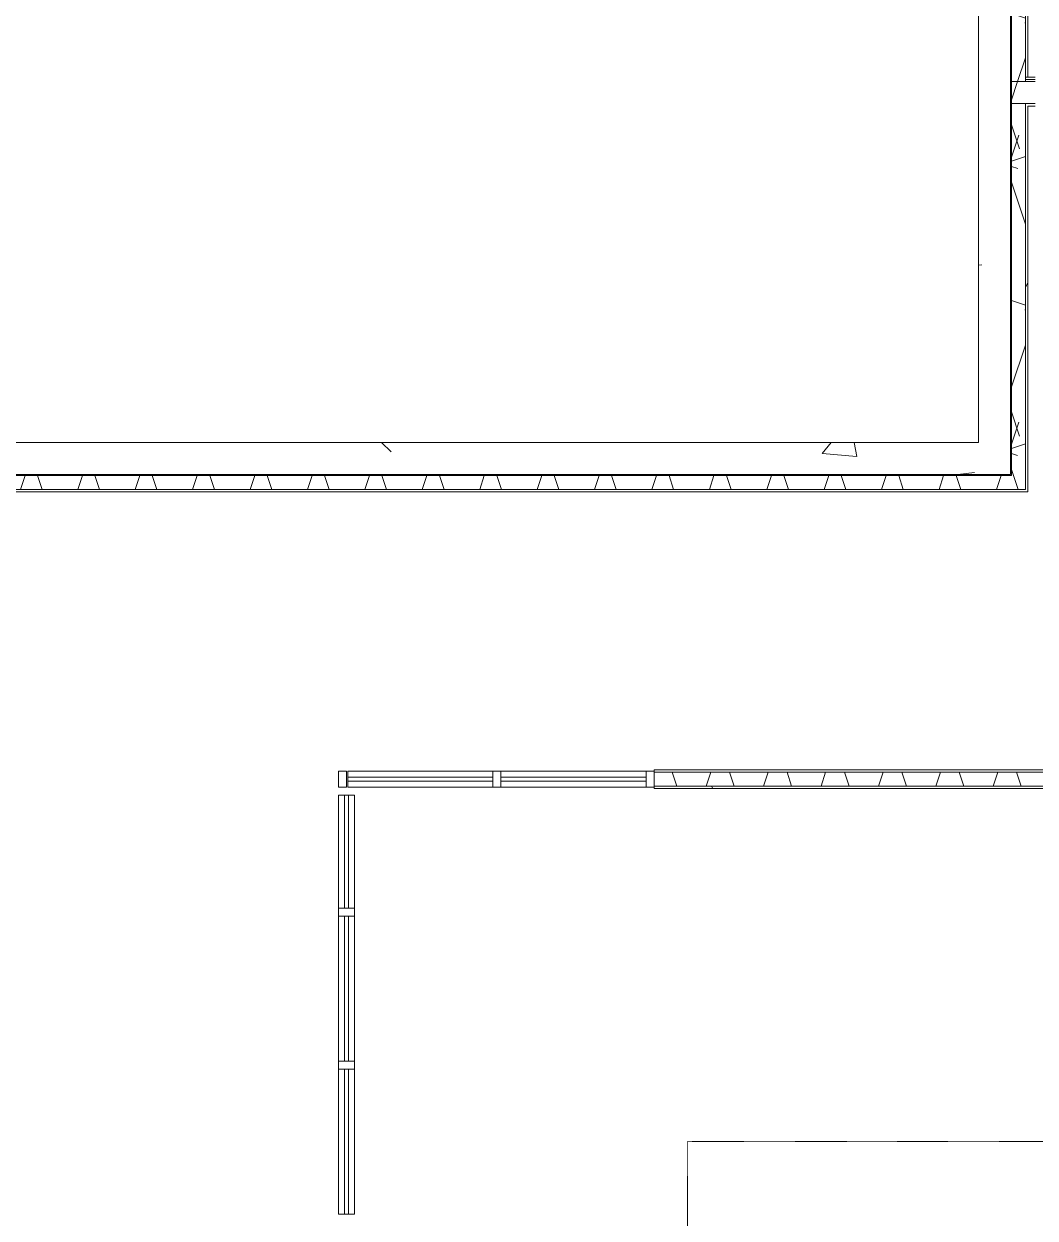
# Model space of a CAD drawing. Header units: inches. Extents: x -1551 to 2054, y 9767 to 12269.
# Drawn here: x 514 to 767.6, y 11361.7 to 11661.2 of the extents above; entities that cross this region are included whole.
import ezdxf

# ---------------------------------------------------------------- set-up
doc = ezdxf.new("R2010")
doc.units = ezdxf.units.IN
doc.header["$MEASUREMENT"] = 0
doc.linetypes.add('Dash', pattern=[0.25, 0.125, -0.125])
for name, color, linetype, lineweight in [('0-1', 7, 'Continuous', 5), ('0-2', 7, 'Continuous', 9), ('A-DOOR-1', 7, 'Continuous', 9), ('A-DOOR-HDLN-1', 5, 'Dash', 9), ('A-GLAZ-CURT', 52, 'Continuous', 9), ('A-GLAZ-CWMG', 51, 'Continuous', 9), ('A-WALL', 113, 'Continuous', 9), ('A-WALL-1', 7, 'Continuous', 9), ('A-WALL-PATT-1', 8, 'Continuous', 9), ('A-WALL-PATT-5', 111, 'Continuous', 9), ('I-WALL', 2, 'Continuous', 9)]:
    doc.layers.add(name, color=color, linetype=linetype, lineweight=lineweight)
pattern_1 = [(50, (0, 0), (103.28545, -9.0368), [10.8, -118.8]), (355, (0, 0), (-19.9797, 108.3155), [8.64, -95.04]), (100.451, (8.61, -0.75), (83.3065, 99.2783), [9.179, -100.964]), (46.184, (0, 28.8), (153.6832, -23.8353), [16.2, -178.2]), (96.636, (12.8, 26.81), (134.5904, 140.2742), [13.768, -151.447]), (351.184, (0, 28.8), (134.5915, 140.2725), [12.96, -142.56]), (21, (14.4, 21.6), (85.95435, -57.97756), [10.8, -118.8]), (326, (14.4, 21.6), (35.0378, 104.4212), [8.64, -95.04]), (71.451, (21.56, 16.77), (120.9926, 46.443), [9.179, -100.964]), (37.5, (0, 0), (1.75074, 47.93675), [4.752, -89.136, 4.752, -91.728, -95.4]), (37.5, (0, 0), (1.75074, 47.93675), [-190.368, 4.752, -90.648]), (7.5, (0, 0), (37.88179, 56.79546), [4.752, -50.256, 4.752, -86.976, -36.36]), (7.5, (0, 0), (37.88179, 56.79546), [-146.736, 4.752, -31.608]), (327.5, (-32.112, 0), (76.87036, -3.24809), [4.752, -31.248, 4.752, -107.568, -149.04]), (327.5, (-32.112, 0), (76.87036, -3.24809), [-148.32, 4.752, -144.288]), (317.5, (-46.51, 0), (83.9787, 14.41494), [4.752, -42.048, 4.752, -69.84, -105.84]), (317.5, (-46.51, 0), (83.9787, 14.41494), [-121.392, 4.752, -101.088])]
pattern_2 = [(0, (3964.78, 0), (115.2, 28.8), [4.752, -81.648, 4.752, -81.648, -460.8]), (0, (3964.78, 0), (115.2, 28.8), [-172.8, 4.752, -168.048, 4.752, -81.648, -201.6]), (0, (3964.78, 0), (115.2, 28.8), [-432, 4.752, -52.848, 4.752, -139.248]), (120, (4007.98, 14.4), (-82.54153, 85.366127), [4.752, -81.648, 4.752, -81.648, -460.8]), (120, (4007.98, 14.4), (-82.54153, 85.366127), [-172.8, 4.752, -168.048, 4.752, -81.648, -201.6]), (120, (4007.98, 14.4), (-82.54153, 85.366127), [-432, 4.752, -52.848, 4.752, -139.248]), (240, (4022.38, 72), (-32.65847, -114.166127), [4.752, -81.648, 4.752, -81.648, -460.8]), (240, (4022.38, 72), (-32.65847, -114.166127), [-172.8, 4.752, -168.048, 4.752, -81.648, -201.6]), (240, (4022.38, 72), (-32.65847, -114.166127), [-432, 4.752, -52.848, 4.752, -139.248])]
pattern_3 = [(161.57, (3966.5794, 1.8), (-14.4010124, -0.0012439), [0, -102.456, 11.376, 0]), (18.43, (3962.9794, 1.8), (-14.4010124, 0.0012439), [0, -102.456, 11.376, 0]), (108.43, (3966.5794, 1.8), (7.1973965, -36.003153), [34.146, -79.686]), (71.57, (3962.9794, 1.8), (7.1973965, 36.003153), [34.146, -79.686])]

# ---------------------------------------------------------------- blocks, each defined once
blk = doc.blocks.new('GLASS GARAGE DOOR B - DOOR AT COMMUNITY ROOM-3205847-KEY PLAN - 1ST FLOOR')
at = {"layer": 'A-DOOR-1'}
for p, q in [((3.72, 11.06), (4.72, 11.06)), ((3.72, 9.06), (3.72, 11.06)), ((3.72, 9.06), (3.72, 8.22)), ((4.72, 9.06), (3.72, 9.06)), ((4.72, 11.06), (4.72, 9.06)), ((4.72, 8.22), (4.72, 9.06)), ((127.28, 11.06), (128.28, 11.06)), ((127.28, 9.06), (127.28, 11.06)), ((127.28, 9.06), (127.28, 8.22)), ((128.28, 9.06), (127.28, 9.06)), ((128.28, 11.06), (128.28, 9.06)), ((128.28, 8.22), (128.28, 9.06)), ((5, 8.87), (127, 8.87)), ((5, 8.87), (5, 6.87)), ((127, 6.87), (5, 6.87)), ((127, 8.87), (127, 6.87))]:
    blk.add_line(p, q, dxfattribs=at)
at = {"layer": 'A-DOOR-HDLN-1'}
for p, q in [((129, 102.52), (3, 102.52)), ((3, 102.52), (3, 6.87)), ((129, 6.87), (129, 102.52)), ((3, 6.87), (129, 6.87))]:
    blk.add_line(p, q, dxfattribs=at)
blk = doc.blocks.new('CTR - 1st Phase - Shell_rvt-1-KEY PLAN - 1ST FLOOR')
at = {"layer": '0-2'}
blk.add_blockref('GLASS GARAGE DOOR B - DOOR AT COMMUNITY ROOM-3205847-KEY PLAN - 1ST FLOOR', (-3287.32, 11278.39), dxfattribs=at)
blk = doc.blocks.new('CTR - 1st Phase - Structure_rvt-1-KEY PLAN - 1ST FLOOR')
at = {"layer": 'A-WALL-PATT-1'}
h = blk.add_hatch(dxfattribs=at)
h.set_pattern_fill('FP_8', color=256, style=0, pattern_type=2)
h.set_pattern_definition(pattern_1)
h.paths.add_polyline_path([(-3211.32, 11548.19), (-3203.32, 11548.19), (-3203.44, 11783.07), (-3203.52, 11782.99), (-3211.32, 11782.99), (-3211.32, 11550.2)], flags=0)
h = blk.add_hatch(dxfattribs=at)
h.set_pattern_fill('FP_8', color=256, style=0, pattern_type=2)
h.set_pattern_definition(pattern_1)
h.paths.add_polyline_path([(-3211.32, 11548.19), (-3211.32, 11556.19), (-3490.32, 11556.19), (-3490.32, 11548.19), (-3261.55, 11548.19)], flags=0)
at = {"layer": 'A-WALL-1'}
for p, q in [((-3203.32, 11548.19), (-3203.32, 11783.19)), ((-3211.32, 11775.19), (-3211.32, 11556.19)), ((-3211.32, 11556.19), (-3490.32, 11556.19)), ((-3490.32, 11548.19), (-3211.32, 11548.19)), ((-3211.32, 11548.19), (-3203.32, 11548.19))]:
    blk.add_line(p, q, dxfattribs=at)
blk = doc.blocks.new('System Panel - SINGLE PANE - SAFETY GLAZING-2183543-KEY PLAN - 1ST FLOOR')
at = {"layer": 'A-GLAZ-CURT'}
for p, q in [((14.18, 0.5), (-14.18, 0.5)), ((-14.18, 0.5), (-14.18, -0.5)), ((14.18, -0.5), (14.18, 0.5)), ((-14.18, -0.5), (14.18, -0.5))]:
    blk.add_line(p, q, dxfattribs=at)
blk = doc.blocks.new('Rectangular Mullion - 2_ x 4_ - INTERIOR-2183534-KEY PLAN - 1ST FLOOR')
at = {"layer": 'A-GLAZ-CWMG'}
for p, q in [((-3371.87, 11467.79), (-3370.37, 11467.79)), ((-3371.87, 11439.43), (-3371.87, 11467.79)), ((-3369.37, 11467.79), (-3367.87, 11467.79)), ((-3367.87, 11439.43), (-3367.87, 11467.79))]:
    blk.add_line(p, q, dxfattribs=at)
blk = doc.blocks.new('System Panel - SINGLE PANE - SAFETY GLAZING-2183546-KEY PLAN - 1ST FLOOR')
at = {"layer": 'A-GLAZ-CURT'}
for p, q in [((18.1875, 0.5), (-18.1875, 0.5)), ((-18.1875, 0.5), (-18.1875, -0.5)), ((18.1875, -0.5), (18.1875, 0.5)), ((-18.1875, -0.5), (18.1875, -0.5))]:
    blk.add_line(p, q, dxfattribs=at)
blk = doc.blocks.new('Rectangular Mullion - 2_ x 4_ - INTERIOR-2183537-KEY PLAN - 1ST FLOOR')
at = {"layer": 'A-GLAZ-CWMG'}
for p, q in [((-3371.87, 11362.68), (-3371.87, 11399.05)), ((-3367.87, 11362.68), (-3367.87, 11399.05)), ((-3370.37, 11362.68), (-3371.87, 11362.68)), ((-3367.87, 11362.68), (-3369.37, 11362.68))]:
    blk.add_line(p, q, dxfattribs=at)
blk = doc.blocks.new('Rectangular Mullion - 2_ x 4_ - INTERIOR-2183539-KEY PLAN - 1ST FLOOR')
at = {"layer": 'A-GLAZ-CWMG'}
for p, q in [((-1, 2), (1, 2)), ((-1, -2), (-1, 2)), ((1, 2), (1, -2)), ((1, -2), (-1, -2))]:
    blk.add_line(p, q, dxfattribs=at)
blk = doc.blocks.new('Rectangular Mullion - 2_ x 4_ - INTERIOR-V18-KEY PLAN - 1ST FLOOR')
at = {"layer": 'A-GLAZ-CWMG'}
for p, q in [((-3371.87, 11401.05), (-3371.87, 11437.43)), ((-3367.87, 11401.05), (-3367.87, 11437.43))]:
    blk.add_line(p, q, dxfattribs=at)
blk = doc.blocks.new('Rectangular Mullion - 2_ x 4_ - INTERIOR-2179408-KEY PLAN - 1ST FLOOR')
at = {"layer": 'A-GLAZ-CWMG'}
for p, q in [((-2, 2), (0, 2)), ((-2, -2), (-2, 2)), ((0, 2), (0, -2)), ((0, -2), (-2, -2))]:
    blk.add_line(p, q, dxfattribs=at)
blk = doc.blocks.new('System Panel - SINGLE PANE - SAFETY GLAZING-2179331-KEY PLAN - 1ST FLOOR')
at = {"layer": 'A-GLAZ-CURT'}
for p, q in [((18.2, 0.5), (-18.2, 0.5)), ((-18.2, 0.5), (-18.2, -0.5)), ((18.2, -0.5), (18.2, 0.5)), ((-18.2, -0.5), (18.2, -0.5))]:
    blk.add_line(p, q, dxfattribs=at)
blk = doc.blocks.new('Rectangular Mullion - 2_ x 4_ - INTERIOR-2179404-KEY PLAN - 1ST FLOOR')
at = {"layer": 'A-GLAZ-CWMG'}
for p, q in [((-3369.51, 11472.29), (-3369.51, 11473.79)), ((-3369.51, 11473.79), (-3333.12, 11473.79)), ((-3369.51, 11469.79), (-3369.51, 11471.29)), ((-3369.51, 11469.79), (-3333.12, 11469.79))]:
    blk.add_line(p, q, dxfattribs=at)
blk = doc.blocks.new('Rectangular Mullion - 2_ x 4_ - INTERIOR-2179406-KEY PLAN - 1ST FLOOR')
at = {"layer": 'A-GLAZ-CWMG'}
for p, q in [((-1, 2), (1, 2)), ((-1, -2), (-1, 2)), ((1, 2), (1, -2)), ((1, -2), (-1, -2))]:
    blk.add_line(p, q, dxfattribs=at)
blk = doc.blocks.new('Rectangular Mullion - 2_ x 4_ - INTERIOR-2330184-KEY PLAN - 1ST FLOOR')
at = {"layer": 'A-GLAZ-CWMG'}
for p, q in [((0, 2), (-2, 2)), ((-2, 2), (-2, -2)), ((0, -2), (0, 2)), ((-2, -2), (0, -2))]:
    blk.add_line(p, q, dxfattribs=at)
blk = doc.blocks.new('Rectangular Mullion - 2_ x 4_ - INTERIOR-V33-KEY PLAN - 1ST FLOOR')
at = {"layer": 'A-GLAZ-CWMG'}
for p, q in [((-3331.12, 11473.79), (-3294.72, 11473.79)), ((-3331.12, 11469.79), (-3294.72, 11469.79))]:
    blk.add_line(p, q, dxfattribs=at)

msp = doc.modelspace()

# ---------------------------------------------------------------- hatches: boundary and pattern name
at = {"layer": 'A-WALL-PATT-5'}
h = msp.add_hatch(dxfattribs=at)
h.set_pattern_fill('FP_3', color=256, style=0, pattern_type=2)
h.set_pattern_definition(pattern_2)
h.paths.add_polyline_path([(765.21, 11544.44), (765.83, 11544.44), (765.83, 11641.24), (765.21, 11641.24), (765.21, 11547.24)], flags=0)
h.paths.add_polyline_path([(765.21, 11647.86), (765.83, 11647.86), (765.83, 11787.36), (765.21, 11787.36), (765.21, 11648.57)], flags=0)
h = msp.add_hatch(dxfattribs=at)
h.set_pattern_fill('FP_4', color=256, style=0, pattern_type=2)
h.set_pattern_definition(pattern_3)
h.paths.add_polyline_path([(762.44, 11547.94), (765.21, 11547.94), (765.21, 11641.24), (761.71, 11641.24), (761.71, 11547.94)], flags=0)
h.paths.add_polyline_path([(765.21, 11646.74), (765.21, 11786.74), (761.71, 11786.74), (761.71, 11646.74)], flags=0)
h = msp.add_hatch(dxfattribs=at)
h.set_pattern_fill('FP_4', color=256, style=0, pattern_type=2)
h.set_pattern_definition(pattern_3)
h.paths.add_polyline_path([(761.71, 11641.24), (767.64, 11641.24), (767.64, 11646.74), (761.71, 11646.74), (761.71, 11644.74)], flags=0)
h.paths.add_polyline_path([(1040.91, 11641.24), (1045.96, 11641.24), (1045.96, 11646.74), (807.64, 11646.68), (807.64, 11641.24), (973.37, 11641.24)], flags=0)
h = msp.add_hatch(dxfattribs=at)
h.set_pattern_fill('FP_3', color=256, style=0, pattern_type=2)
h.set_pattern_definition(pattern_2)
h.paths.add_polyline_path([(767.64, 11647.24), (767.64, 11647.86), (765.21, 11647.86), (765.22, 11647.24), (765.83, 11647.24)], flags=0)
h.paths.add_polyline_path([(1052.08, 11647.24), (1052.08, 11647.86), (807.64, 11647.86), (807.64, 11647.24), (1051.46, 11647.24)], flags=0)
h = msp.add_hatch(dxfattribs=at)
h.set_pattern_fill('FP_17', color=256, style=0, pattern_type=2)
h.set_pattern_definition([(45, (3964.78, 0), (-35.63818, 35.63818), []), (45, (3964.78, 54), (-35.63818, 35.63818), [])])
h.paths.add_polyline_path([(767.64, 11646.74), (767.64, 11647.24), (765.21, 11647.24), (765.23, 11646.74), (765.83, 11646.74)], flags=0)
h.paths.add_polyline_path([(1051.46, 11646.74), (1051.46, 11647.24), (807.64, 11647.24), (807.64, 11646.74), (1050.14, 11646.74)], flags=0)
h = msp.add_hatch(dxfattribs=at)
h.set_pattern_fill('FP_4', color=256, style=0, pattern_type=2)
h.set_pattern_definition(pattern_3)
h.paths.add_polyline_path([(479.08, 11544.44), (765.21, 11544.44), (765.21, 11547.94), (479.08, 11547.94)], flags=0)
h = msp.add_hatch(dxfattribs=at)
h.set_pattern_fill('FP_3', color=256, style=0, pattern_type=2)
h.set_pattern_definition(pattern_2)
h.paths.add_polyline_path([(750.81, 11543.81), (765.83, 11543.81), (765.83, 11544.44), (479.08, 11544.44), (479.08, 11543.81), (703.22, 11543.81)], flags=0)
h = msp.add_hatch(dxfattribs=at)
h.set_pattern_fill('FP_4', color=256, style=0, pattern_type=2)
h.set_pattern_definition(pattern_3)
h.paths.add_polyline_path([(966.46, 11470.04), (967.08, 11470.04), (967.08, 11473.54), (920.56, 11473.54), (920.56, 11470.04)], flags=0)
h.paths.add_polyline_path([(672.06, 11470.04), (880.56, 11470.04), (880.56, 11473.54), (672.06, 11473.54)], flags=0)
h = msp.add_hatch(dxfattribs=at)
h.set_pattern_fill('FP_3', color=256, style=0, pattern_type=2)
h.set_pattern_definition(pattern_2)
h.paths.add_polyline_path([(966.46, 11469.41), (966.46, 11470.04), (920.56, 11470.04), (920.56, 11469.41)], flags=0)
h.paths.add_polyline_path([(672.06, 11469.41), (880.56, 11469.41), (880.56, 11470.04), (672.06, 11470.04)], flags=0)

# ---------------------------------------------------------------- linework, layer by layer
at = {"layer": 'A-WALL'}
for p, q in [((765.83, 11647.86), (765.83, 11787.36)), ((765.21, 11646.74), (765.21, 11786.74)), ((761.46, 11782.99), (761.46, 11548.19)), ((761.71, 11547.94), (761.71, 11783.24)), ((767.64, 11646.74), (761.71, 11646.74)), ((765.83, 11647.86), (765.21, 11647.86)), ((765.21, 11647.24), (767.64, 11647.24)), ((767.64, 11641.24), (761.71, 11641.24)), ((765.21, 11544.44), (765.21, 11641.24)), ((765.83, 11543.81), (765.83, 11640.61)), ((761.46, 11548.19), (479.08, 11548.19)), ((479.08, 11547.94), (761.71, 11547.94)), ((479.08, 11544.44), (765.21, 11544.44)), ((479.08, 11543.81), (765.83, 11543.81)), ((880.56, 11474.16), (672.06, 11474.16)), ((672.06, 11474.16), (672.06, 11469.41)), ((672.06, 11473.54), (880.56, 11473.54)), ((672.06, 11470.04), (880.56, 11470.04)), ((672.06, 11469.41), (880.56, 11469.41))]:
    msp.add_line(p, q, dxfattribs=at)
at = {"layer": 'I-WALL'}
for p, q in [((767.64, 11647.86), (765.83, 11647.86)), ((765.83, 11640.61), (767.64, 11640.61))]:
    msp.add_line(p, q, dxfattribs=at)

# ---------------------------------------------------------------- block references
at = {"layer": '0-1'}
for name in ['CTR - 1st Phase - Shell_rvt-1-KEY PLAN - 1ST FLOOR', 'CTR - 1st Phase - Structure_rvt-1-KEY PLAN - 1ST FLOOR']:
    msp.add_blockref(name, (3964.78, 0), dxfattribs=at)
at = {"layer": 'A-GLAZ-CURT'}
for name, p, rotation in [('System Panel - SINGLE PANE - SAFETY GLAZING-2179331-KEY PLAN - 1ST FLOOR', (613.46, 11471.79), 180), ('System Panel - SINGLE PANE - SAFETY GLAZING-2179331-KEY PLAN - 1ST FLOOR', (651.86, 11471.79), 180), ('System Panel - SINGLE PANE - SAFETY GLAZING-2183543-KEY PLAN - 1ST FLOOR', (594.91, 11453.61), 269.9999999999995), ('System Panel - SINGLE PANE - SAFETY GLAZING-2183546-KEY PLAN - 1ST FLOOR', (594.91, 11419.24), 269.9999999999995), ('System Panel - SINGLE PANE - SAFETY GLAZING-2183546-KEY PLAN - 1ST FLOOR', (594.91, 11380.87), 269.9999999999995)]:
    msp.add_blockref(name, p, dxfattribs=dict(at, rotation=rotation))
at = {"layer": 'A-GLAZ-CWMG', "extrusion": (0, 0, -1)}
for name, p in [('Rectangular Mullion - 2_ x 4_ - INTERIOR-2179408-KEY PLAN - 1ST FLOOR', (-592.91, 11471.79)), ('Rectangular Mullion - 2_ x 4_ - INTERIOR-2179406-KEY PLAN - 1ST FLOOR', (-632.66, 11471.79))]:
    msp.add_blockref(name, p, dxfattribs=at)
at = {"layer": 'A-GLAZ-CWMG'}
for name, p in [('Rectangular Mullion - 2_ x 4_ - INTERIOR-2179404-KEY PLAN - 1ST FLOOR', (3964.78, 0)), ('Rectangular Mullion - 2_ x 4_ - INTERIOR-V33-KEY PLAN - 1ST FLOOR', (3964.78, 0)), ('Rectangular Mullion - 2_ x 4_ - INTERIOR-2330184-KEY PLAN - 1ST FLOOR', (672.06, 11471.79)), ('Rectangular Mullion - 2_ x 4_ - INTERIOR-2183534-KEY PLAN - 1ST FLOOR', (3964.78, 0)), ('Rectangular Mullion - 2_ x 4_ - INTERIOR-V18-KEY PLAN - 1ST FLOOR', (3964.78, 0)), ('Rectangular Mullion - 2_ x 4_ - INTERIOR-2183537-KEY PLAN - 1ST FLOOR', (3964.78, 0))]:
    msp.add_blockref(name, p, dxfattribs=at)
at = {"layer": 'A-GLAZ-CWMG', "extrusion": (0, 0, -1), "rotation": 270.0000000000005}
for p in [(-594.91, 11438.43), (-594.91, 11400.05)]:
    msp.add_blockref('Rectangular Mullion - 2_ x 4_ - INTERIOR-2183539-KEY PLAN - 1ST FLOOR', p, dxfattribs=at)

doc.saveas('drawing.dxf')
